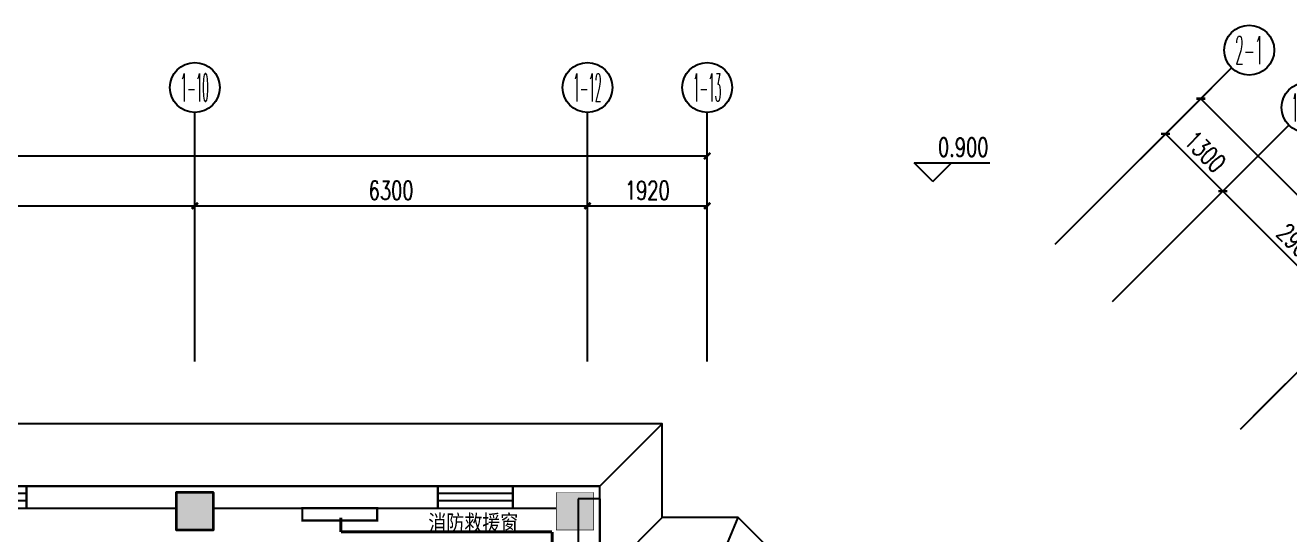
# Model space of a CAD drawing. Extents: x 815029915 to 815825525, y 579155098 to 579748855.
# Drawn here: x 815346947 to 815367232, y 579482940 to 579491114 of the extents above; entities that cross this region are included whole.
import ezdxf
from ezdxf.enums import TextEntityAlignment as Align

# ---------------------------------------------------------------- set-up
doc = ezdxf.new("R2010")
doc.units = 0
doc.header["$LTSCALE"] = 100
doc.header["$MEASUREMENT"] = 0
for name, color, linetype in [('AXIS', 3, 'Continuous'), ('AXIS_TEXT', 7, 'Continuous'), ('COLUMN', 9, 'Continuous'), ('DIM_ELEV', 3, 'Continuous'), ('GROUND', 2, 'Continuous'), ('H-供暖-散热器', 4, 'Continuous'), ('PUB_TEXT', 7, 'Continuous'), ('WALL', 9, 'Continuous'), ('WINDOW', 4, 'Continuous'), ('zm', 1, 'Continuous'), ('电-强电平面-线缆', 3, 'Continuous')]:
    doc.layers.add(name, color=color, linetype=linetype)
doc.layers.add('柱填充', color=9, linetype='Continuous', lineweight=18)
doc.layers.add('砼柱', color=2, linetype='Continuous', lineweight=35)
doc.styles.add('_TCH_AXIS', font='COMPLEX', dxfattribs={"bigfont": 'GBCBIG'})
doc.styles.add('_TCH_DIM', font='SIMPLEX', dxfattribs={"bigfont": 'GBCBIG'})
doc.styles.add('_TCH_DIM_T3', font='SIMPLEX', dxfattribs={"width": 0.705882, "bigfont": 'GBCBIG'})
doc.styles.add('COMPLEX', font='COMPLEX')
doc.styles.add('宋体-TK', font='', dxfattribs={"width": 0.8})
doc.styles.get('宋体-TK').set_extended_font_data('SimSun')
doc.dimstyles.new('_TCH_ARCH-100', dxfattribs={"dimscale": 100, "dimtxt": 2.975, "dimasz": 1, "dimexe": 2.5, "dimexo": 3, "dimgap": 1, "dimtad": 1, "dimdec": 0, "dimzin": 0, "dimdsep": 46, "dimtxsty": '_TCH_DIM_T3', "dimblk": 'ARCHTICK', "dimcen": 0.09, "dimclrt": 7, "dimazin": 2, "dimtfac": 1, "dimtdec": 0, "dimtix": 1, "dimtmove": 2, "dimatfit": 3, "dimfxl": 0, "dimtolj": 1, "dimtzin": 0, "dimarcsym": 0})

# ---------------------------------------------------------------- blocks, each defined once
blk = doc.blocks.new('$TCHSYS$WIN2D')
for p, q in [((-0.5, 0.5), (0.5, 0.5)), ((-0.5, 0.5), (-0.5, -0.5)), ((0.5, 0.5), (0.5, -0.5)), ((0.5, 0.1667), (-0.5, 0.1667)), ((0.5, -0.1667), (-0.5, -0.1667)), ((-0.5, -0.5), (0.5, -0.5))]:
    blk.add_line(p, q)
blk = doc.blocks.new('_AXISO')
blk.add_circle((0, 0), 0.5)
at = {"layer": 'AXIS_TEXT', "style": 'COMPLEX', "width": 1.041667}
blk.add_attdef('A', text='', height=0.56, dxfattribs=at).set_placement((-0.25, -0.28), (0.25, -0.28), align=Align.FIT)
blk = doc.blocks.new('_ArchTick')
at = {"color": 0, "linetype": 'ByBlock', "const_width": 0.4}
blk.add_lwpolyline([(-0.5, -0.5), (0.5, 0.5)], dxfattribs=at)
blk = doc.blocks.new('*D352')
at = {"layer": 'AXIS', "color": 0, "lineweight": -2, "transparency": 16777216}
for p, q in [((815363683, 579487815), (815365982, 579490113)), ((815365805, 579489936), (815403281, 579452460)), ((815401160, 579450338), (815403458, 579452636))]:
    blk.add_line(p, q, dxfattribs=at)
at = {"layer": 'Defpoints', "color": 0, "transparency": 16777216}
for p in [(815363471, 579487603), (815403281, 579452460), (815400948, 579450126)]:
    blk.add_point(p, dxfattribs=at)
at = {"layer": 'AXIS', "color": 0, "lineweight": -2, "transparency": 16777216, "xscale": 100, "yscale": 100, "zscale": 100}
for p, rotation in [((815365805, 579489936), 135.0000000001822), ((815403281, 579452460), 315.0000000001822)]:
    blk.add_blockref('_ArchTick', p, dxfattribs=dict(at, rotation=rotation))
at = {"layer": 'AXIS', "color": 7, "transparency": 16777216, "insert": (815384719, 579471374), "char_height": 297.5, "attachment_point": 5, "rotation": 315, "style": '_TCH_DIM_T3'}
blk.add_mtext('\\A1;53000', dxfattribs=at)
blk = doc.blocks.new('*D353')
at = {"layer": 'AXIS', "color": 0, "lineweight": -2, "transparency": 16777216}
for p, q in [((815363683, 579487815), (815365416, 579489547)), ((815365239, 579489371), (815366158, 579488451)), ((815364603, 579486896), (815366335, 579488628))]:
    blk.add_line(p, q, dxfattribs=at)
at = {"layer": 'Defpoints', "color": 0, "transparency": 16777216}
for p in [(815366158, 579488451), (815363471, 579487603), (815364391, 579486684)]:
    blk.add_point(p, dxfattribs=at)
at = {"layer": 'AXIS', "color": 0, "lineweight": -2, "transparency": 16777216, "xscale": 100, "yscale": 100, "zscale": 100}
for p, rotation in [((815365239, 579489371), 135), ((815366158, 579488451), 315)]:
    blk.add_blockref('_ArchTick', p, dxfattribs=dict(at, rotation=rotation))
at = {"layer": 'AXIS', "color": 7, "transparency": 16777216, "insert": (815365875, 579489087), "char_height": 297.5, "attachment_point": 5, "rotation": 315, "style": '_TCH_DIM_T3'}
blk.add_mtext('\\A1;1300', dxfattribs=at)
blk = doc.blocks.new('*D354')
at = {"layer": 'AXIS', "color": 0, "lineweight": -2, "transparency": 16777216}
for p, q in [((815364603, 579486896), (815366335, 579488628)), ((815366158, 579488451), (815368209, 579486401)), ((815366653, 579484845), (815368386, 579486578))]:
    blk.add_line(p, q, dxfattribs=at)
at = {"layer": 'Defpoints', "color": 0, "transparency": 16777216}
for p in [(815364391, 579486684), (815368209, 579486401), (815366441, 579484633)]:
    blk.add_point(p, dxfattribs=at)
at = {"layer": 'AXIS', "color": 0, "lineweight": -2, "transparency": 16777216, "xscale": 100, "yscale": 100, "zscale": 100}
for p, rotation in [((815366158, 579488451), 135), ((815368209, 579486401), 315)]:
    blk.add_blockref('_ArchTick', p, dxfattribs=dict(at, rotation=rotation))
at = {"layer": 'AXIS', "color": 7, "transparency": 16777216, "insert": (815367360, 579487602), "char_height": 297.5, "attachment_point": 5, "rotation": 315, "style": '_TCH_DIM_T3'}
blk.add_mtext('\\A1;2900', dxfattribs=at)
blk = doc.blocks.new('*D355')
at = {"layer": 'AXIS', "color": 0, "lineweight": -2, "transparency": 16777216}
for p, q in [((815366653, 579484845), (815368386, 579486578)), ((815368209, 579486401), (815369482, 579485128)), ((815367926, 579483572), (815369658, 579485305))]:
    blk.add_line(p, q, dxfattribs=at)
at = {"layer": 'Defpoints', "color": 0, "transparency": 16777216}
for p in [(815369482, 579485128), (815366441, 579484633), (815367714, 579483360)]:
    blk.add_point(p, dxfattribs=at)
at = {"layer": 'AXIS', "color": 0, "lineweight": -2, "transparency": 16777216, "xscale": 100, "yscale": 100, "zscale": 100}
for p, rotation in [((815368209, 579486401), 135), ((815369482, 579485128), 315)]:
    blk.add_blockref('_ArchTick', p, dxfattribs=dict(at, rotation=rotation))
at = {"layer": 'AXIS', "color": 7, "transparency": 16777216, "insert": (815369021, 579485940), "char_height": 297.5, "attachment_point": 5, "rotation": 315, "style": '_TCH_DIM_T3'}
blk.add_mtext('\\A1;1800', dxfattribs=at)
blk = doc.blocks.new('*D387')
at = {"layer": 'AXIS', "color": 0, "lineweight": -2, "transparency": 16777216}
for p, q in [((815298466, 579486017), (815298466, 579489267)), ((815357886, 579486017), (815357886, 579489267)), ((815298466, 579489017), (815357886, 579489017))]:
    blk.add_line(p, q, dxfattribs=at)
at = {"layer": 'Defpoints', "color": 0, "transparency": 16777216}
for p in [(815357886, 579489017), (815298466, 579485717), (815357886, 579485717)]:
    blk.add_point(p, dxfattribs=at)
at = {"layer": 'AXIS', "color": 0, "lineweight": -2, "transparency": 16777216, "xscale": 100, "yscale": 100, "zscale": 100, "rotation": 180}
blk.add_blockref('_ArchTick', (815298466, 579489017), dxfattribs=at)
at = {"layer": 'AXIS', "color": 0, "lineweight": -2, "transparency": 16777216, "xscale": 100, "yscale": 100, "zscale": 100}
blk.add_blockref('_ArchTick', (815357886, 579489017), dxfattribs=at)
at = {"layer": 'AXIS', "color": 7, "transparency": 16777216, "insert": (815328176, 579489265), "char_height": 297.5, "attachment_point": 5, "style": '_TCH_DIM_T3'}
blk.add_mtext('\\A1;59420', dxfattribs=at)
blk = doc.blocks.new('*D396')
at = {"layer": 'AXIS', "color": 0, "lineweight": -2, "transparency": 16777216}
for p, q in [((815340666, 579486017), (815340666, 579488467)), ((815349666, 579486017), (815349666, 579488467)), ((815340666, 579488217), (815349666, 579488217))]:
    blk.add_line(p, q, dxfattribs=at)
at = {"layer": 'Defpoints', "color": 0, "transparency": 16777216}
for p in [(815349666, 579488217), (815340666, 579485717), (815349666, 579485717)]:
    blk.add_point(p, dxfattribs=at)
at = {"layer": 'AXIS', "color": 0, "lineweight": -2, "transparency": 16777216, "xscale": 100, "yscale": 100, "zscale": 100, "rotation": 180}
blk.add_blockref('_ArchTick', (815340666, 579488217), dxfattribs=at)
at = {"layer": 'AXIS', "color": 0, "lineweight": -2, "transparency": 16777216, "xscale": 100, "yscale": 100, "zscale": 100}
blk.add_blockref('_ArchTick', (815349666, 579488217), dxfattribs=at)
at = {"layer": 'AXIS', "color": 7, "transparency": 16777216, "insert": (815345166, 579488465), "char_height": 297.5, "attachment_point": 5, "style": '_TCH_DIM_T3'}
blk.add_mtext('\\A1;9000', dxfattribs=at)
blk = doc.blocks.new('*D397')
at = {"layer": 'AXIS', "color": 0, "lineweight": -2, "transparency": 16777216}
for p, q in [((815349666, 579486017), (815349666, 579488467)), ((815355966, 579486017), (815355966, 579488467)), ((815349666, 579488217), (815355966, 579488217))]:
    blk.add_line(p, q, dxfattribs=at)
at = {"layer": 'Defpoints', "color": 0, "transparency": 16777216}
for p in [(815355966, 579488217), (815349666, 579485717), (815355966, 579485717)]:
    blk.add_point(p, dxfattribs=at)
at = {"layer": 'AXIS', "color": 0, "lineweight": -2, "transparency": 16777216, "xscale": 100, "yscale": 100, "zscale": 100, "rotation": 180}
blk.add_blockref('_ArchTick', (815349666, 579488217), dxfattribs=at)
at = {"layer": 'AXIS', "color": 0, "lineweight": -2, "transparency": 16777216, "xscale": 100, "yscale": 100, "zscale": 100}
blk.add_blockref('_ArchTick', (815355966, 579488217), dxfattribs=at)
at = {"layer": 'AXIS', "color": 7, "transparency": 16777216, "insert": (815352816, 579488465), "char_height": 297.5, "attachment_point": 5, "style": '_TCH_DIM_T3'}
blk.add_mtext('\\A1;6300', dxfattribs=at)
blk = doc.blocks.new('*D398')
at = {"layer": 'AXIS', "color": 0, "lineweight": -2, "transparency": 16777216}
for p, q in [((815355966, 579486017), (815355966, 579488467)), ((815357886, 579486017), (815357886, 579488467)), ((815355966, 579488217), (815357886, 579488217))]:
    blk.add_line(p, q, dxfattribs=at)
at = {"layer": 'Defpoints', "color": 0, "transparency": 16777216}
for p in [(815357886, 579488217), (815355966, 579485717), (815357886, 579485717)]:
    blk.add_point(p, dxfattribs=at)
at = {"layer": 'AXIS', "color": 0, "lineweight": -2, "transparency": 16777216, "xscale": 100, "yscale": 100, "zscale": 100, "rotation": 180}
blk.add_blockref('_ArchTick', (815355966, 579488217), dxfattribs=at)
at = {"layer": 'AXIS', "color": 0, "lineweight": -2, "transparency": 16777216, "xscale": 100, "yscale": 100, "zscale": 100}
blk.add_blockref('_ArchTick', (815357886, 579488217), dxfattribs=at)
at = {"layer": 'AXIS', "color": 7, "transparency": 16777216, "insert": (815356926, 579488465), "char_height": 297.5, "attachment_point": 5, "style": '_TCH_DIM_T3'}
blk.add_mtext('\\A1;1920', dxfattribs=at)

msp = doc.modelspace()

# ---------------------------------------------------------------- hatches: boundary and pattern name
at = {"layer": 'zm'}
for points in [[(815356066.1, 579483616.7), (815355466.1, 579483616.7), (815355466.1, 579483016.7), (815356066.1, 579483016.7)], [(815355466.1, 579483016.7), (815356066.1, 579483016.7), (815356026.1, 579483056.7), (815355506.1, 579483056.7)]]:
    msp.add_hatch(color=1, dxfattribs=at).paths.add_polyline_path(points)
at = {"layer": '柱填充', "lineweight": 18}
msp.add_hatch(color=250, dxfattribs=at).paths.add_polyline_path([(815349966.1, 579483616.7), (815349366.1, 579483616.7), (815349366.1, 579483016.7), (815349966.1, 579483016.7)])

# ---------------------------------------------------------------- linework, layer by layer
for p, q in [((815356166.1, 579483716.7), (815340866.1, 579483716.7)), ((815356166.1, 579482216.7), (815356166.1, 579483716.7))]:
    msp.add_line(p, q)
at = {"layer": 'AXIS'}
for p, q in [((815363471.3, 579487602.8), (815366299.7, 579490431.3)), ((815349666.1, 579485716.7), (815349666.1, 579489716.7)), ((815355966.1, 579485716.7), (815355966.1, 579489716.7)), ((815357886.1, 579485716.7), (815357886.1, 579489716.7)), ((815364390.5, 579486683.6), (815367219, 579489512)), ((815366441.1, 579484633), (815369269.6, 579487461.4))]:
    msp.add_line(p, q, dxfattribs=at)
at = {"layer": 'COLUMN'}
msp.add_lwpolyline([(815349366.1, 579483016.7), (815349966.1, 579483016.7), (815349966.1, 579483616.7), (815349366.1, 579483616.7)], close=True, dxfattribs=at)
at = {"layer": 'DIM_ELEV'}
for p, q in [((815361508.4, 579488605.1), (815361208.4, 579488905.1)), ((815361208.4, 579488905.1), (815362419.6, 579488905.1)), ((815361508.4, 579488605.1), (815361808.4, 579488905.1))]:
    msp.add_line(p, q, dxfattribs=at)
at = {"layer": 'GROUND'}
for p, q in [((815356166.1, 579483716.7), (815357166.1, 579484716.7)), ((815356166.1, 579482216.7), (815357166.1, 579483216.7)), ((815357968, 579482216.7), (815358382.2, 579483216.7))]:
    msp.add_line(p, q, dxfattribs=at)
for points in [[(815357166.1, 579459616.7), (815357166.1, 579463643.9), (815376340.6, 579444469.3), (815374007.2, 579442135.9), (815384189.5, 579431953.5), (815394371.9, 579442135.9), (815390341.4, 579446166.4), (815396493.2, 579452318.2), (815369976.7, 579478834.7), (815366370.4, 579475228.5), (815358382.2, 579483216.7), (815357166.1, 579483216.7), (815357166.1, 579484716.7), (815341866.1, 579484716.7), (815341866.1, 579485616.7), (815333466.1, 579485616.7), (815333466.1, 579478716.7), (815329866.1, 579478716.7), (815329866.1, 579481716.7), (815309466.1, 579481716.7)], [(815356166.1, 579459616.7), (815356166.1, 579466058.1), (815377754.9, 579444469.3), (815375421.4, 579442135.9), (815384189.5, 579433367.7), (815392957.6, 579442135.9), (815388927.1, 579446166.4), (815395079, 579452318.2), (815369976.7, 579477420.5), (815366370.4, 579473814.2), (815357968, 579482216.7), (815356166.1, 579482216.7), (815356166.1, 579483716.7), (815340866.1, 579483716.7), (815340866.1, 579484616.7), (815334466.1, 579484616.7), (815334466.1, 579477716.7), (815328866.1, 579477716.7), (815328866.1, 579480716.7), (815310466.1, 579480716.7)]]:
    msp.add_lwpolyline(points, dxfattribs=at)
at = {"layer": 'H-供暖-散热器', "const_width": 35}
msp.add_lwpolyline([(815351391.3, 579483166.7), (815352591.3, 579483166.7), (815352591.3, 579483366.7), (815351391.3, 579483366.7)], close=True, dxfattribs=at)
at = {"layer": 'WALL'}
for p, q in [((815346966.1, 579483716.7), (815353566.3, 579483716.7)), ((815354766.3, 579483716.7), (815356166.1, 579483716.7)), ((815355816.1, 579483516.7), (815355816.1, 579482016.7)), ((815356166.1, 579483516.7), (815356166.1, 579482216.7)), ((815346966.1, 579483366.7), (815349366.1, 579483366.7)), ((815349966.1, 579483366.7), (815353566.3, 579483366.7)), ((815354766.3, 579483366.7), (815355466.1, 579483366.7))]:
    msp.add_line(p, q, dxfattribs=at)
for points in [[(815346966.1, 579483716.7), (815346966.1, 579483366.7)], [(815353566.3, 579483716.7), (815353566.3, 579483366.7)], [(815354766.3, 579483716.7), (815354766.3, 579483366.7)]]:
    msp.add_lwpolyline(points, dxfattribs=at)
at = {"layer": 'zm', "color": 1}
msp.add_line((815356166.1, 579483516.7), (815355816.1, 579483516.7), dxfattribs=at)
at = {"layer": 'zm', "color": 1, "const_width": 8}
for points in [[(815355466.1, 579483016.7), (815356066.1, 579483016.7), (815356066.1, 579483616.7), (815355466.1, 579483616.7)], [(815356066.1, 579483616.7), (815355466.1, 579483616.7), (815355466.1, 579483016.7), (815356066.1, 579483016.7)]]:
    msp.add_lwpolyline(points, close=True, dxfattribs=at)
at = {"layer": '电-强电平面-线缆', "color": 1, "linetype": 'Continuous', "const_width": 45}
for points in [[(815352009.5, 579482985.3), (815352009.5, 579483216)], [(815352009.5, 579482985.3), (815355399.6, 579482985.3)], [(815355399.6, 579477049.9), (815355399.6, 579482985.3)]]:
    msp.add_lwpolyline(points, dxfattribs=at)
at = {"layer": '砼柱', "color": 3, "lineweight": 35}
msp.add_lwpolyline([(815349966.1, 579483616.7), (815349366.1, 579483616.7), (815349366.1, 579483016.7), (815349966.1, 579483016.7)], close=True, dxfattribs=at)

# ---------------------------------------------------------------- block references
at = {"layer": 'AXIS'}
ref = msp.add_blockref('_AXISO', (815366582.6, 579490714.1), dxfattribs=dict(at, xscale=800, yscale=800, zscale=800))
ref.add_attrib('A', '2-1', dxfattribs={"color": 7, "height": 452.55, "style": '_TCH_AXIS', "width": 0.381818}).set_placement((815366356.3, 579490487.8), (815366808.8, 579490487.8), align=Align.FIT)
ref = msp.add_blockref('_AXISO', (815349666.1, 579490116.7), dxfattribs=dict(at, xscale=800, yscale=800, zscale=800))
ref.add_attrib('A', '1-10', dxfattribs={"color": 7, "height": 452.55, "style": '_TCH_AXIS', "width": 0.3}).set_placement((815349439.8, 579489890.4), (815349892.3, 579489890.4), align=Align.FIT)
ref = msp.add_blockref('_AXISO', (815355966.1, 579490116.7), dxfattribs=dict(at, xscale=800, yscale=800, zscale=800))
ref.add_attrib('A', '1-12', dxfattribs={"color": 7, "height": 452.55, "style": '_TCH_AXIS', "width": 0.3}).set_placement((815355739.8, 579489890.4), (815356192.3, 579489890.4), align=Align.FIT)
ref = msp.add_blockref('_AXISO', (815357886.1, 579490116.7), dxfattribs=dict(at, xscale=800, yscale=800, zscale=800))
ref.add_attrib('A', '1-13', dxfattribs={"color": 7, "height": 452.55, "style": '_TCH_AXIS', "width": 0.3}).set_placement((815357659.8, 579489890.4), (815358112.3, 579489890.4), align=Align.FIT)
ref = msp.add_blockref('_AXISO', (815367501.8, 579489794.9), dxfattribs=dict(at, xscale=800, yscale=800, zscale=800))
ref.add_attrib('A', '1/2-1', dxfattribs={"color": 7, "height": 452.55, "style": '_TCH_AXIS', "width": 0.228261}).set_placement((815367275.5, 579489568.6), (815367728.1, 579489568.6), align=Align.FIT)
at = {"layer": 'WINDOW', "yscale": -350}
for p, xscale, zscale in [((815345166.1, 579483541.7), 3600, 3600), ((815354166.3, 579483541.7), 1200, 1200)]:
    msp.add_blockref('$TCHSYS$WIN2D', p, dxfattribs=dict(at, xscale=xscale, zscale=zscale))

# ---------------------------------------------------------------- texts
at = {"layer": 'DIM_ELEV', "color": 7, "style": '_TCH_DIM', "width": 0.705882}
msp.add_text('0.900', height=297.5, dxfattribs=at).set_placement((815361589.6, 579489010.1))
at = {"layer": 'PUB_TEXT', "style": '宋体-TK', "width": 0.8}
msp.add_text('消防救援窗', height=264.35, dxfattribs=at).set_placement((815353413.4, 579482994.3))

# ---------------------------------------------------------------- dimensions: what is measured, and where the dimension line sits
at = {"layer": 'AXIS'}
for p1, p2, distance, picture, middle in [((815363471.3, 579487602.8), (815400948, 579450126.2), 3300, '*D352', (815384719, 579471373.8)), ((815363471.3, 579487602.8), (815364390.5, 579486683.6), 2500, '*D353', (815365874.6, 579489086.9)), ((815298466.1, 579485716.7), (815357886.1, 579485716.7), 3300, '*D387', (815328176.1, 579489265.4)), ((815340666.1, 579485716.7), (815349666.1, 579485716.7), 2500, '*D396', (815345166.1, 579488465.4)), ((815349666.1, 579485716.7), (815355966.1, 579485716.7), 2500, '*D397', (815352816.1, 579488465.4)), ((815355966.1, 579485716.7), (815357886.1, 579485716.7), 2500, '*D398', (815356926.1, 579488465.4)), ((815364390.5, 579486683.6), (815366441.1, 579484633), 2500, '*D354', (815367359.5, 579487601.9)), ((815366441.1, 579484633), (815367713.9, 579483360.2), 2500, '*D355', (815369021.2, 579485940.2))]:
    dim = msp.add_aligned_dim(p1=p1, p2=p2, distance=distance, dimstyle='_TCH_ARCH-100', dxfattribs=at)
    dim.commit()
    dim.dimension.update_dxf_attribs({"geometry": picture, "text_midpoint": middle})

doc.saveas('drawing.dxf')
